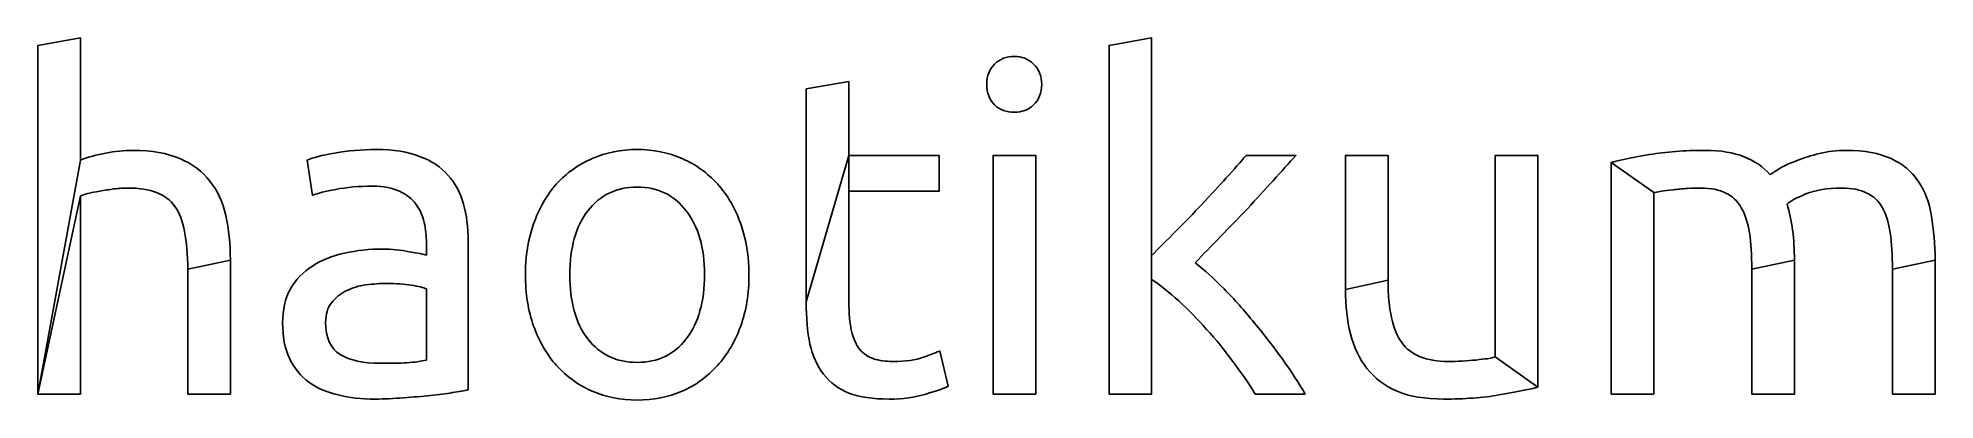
# Model space of a CAD drawing. Extents: x 116 to 298, y 47 to 82.
import ezdxf

# ---------------------------------------------------------------- set-up
doc = ezdxf.new("R2010")
doc.units = 0
doc.layers.add('haotikum', color=7, linetype='CONTINUOUS')

msp = doc.modelspace()

# ---------------------------------------------------------------- linework, layer by layer
at = {"layer": 'haotikum', "color": 7}
for points in [[(115.91874, 47.65464), (115.91874, 81.01009), (120.00039, 81.71231), (120.00039, 70.03792)], [(222.61216, 58.62682), (222.61216, 47.65464), (218.53051, 47.65464), (218.53051, 81.01009), (222.61216, 81.71231), (222.61216, 60.90911)], [(189.52008, 56.47631), (189.52008, 76.84066), (193.60173, 77.54288), (193.60173, 70.4768), (193.60173, 70.4768), (193.60173, 70.4768)], [(209.44554, 74.60234), (209.44554, 74.60234)], [(148.35248, 71.04736), (148.35248, 71.04736), (148.35248, 71.04736)], [(142.20807, 66.65849), (141.72529, 70.03792)], [(193.60173, 70.4768), (202.2478, 70.4768), (202.2478, 67.05348), (193.60173, 67.05348), (193.60173, 56.52024)], [(211.50831, 47.65464), (207.42666, 47.65464), (207.42666, 70.4768), (211.50831, 70.4768), (211.50831, 47.65464), (211.50831, 47.65464)], [(231.65323, 70.4768), (236.4371, 70.4768)], [(241.17707, 57.6613), (241.17707, 70.4768), (245.25872, 70.4768), (245.25872, 58.53908)], [(255.52867, 51.20966), (255.52867, 70.4768), (259.61032, 70.4768), (259.61032, 48.31301), (259.61032, 48.31301), (259.61032, 48.31301)], [(270.71418, 66.92182), (270.71418, 47.65464), (266.63252, 47.65464), (266.63252, 69.81847), (266.63251, 69.81847), (266.63251, 69.81847)], [(120.00039, 66.6146), (120.00039, 47.65464), (115.91874, 47.65464), (115.91874, 47.65464)], [(153.13635, 60.95296), (153.13635, 62.09407)], [(157.13022, 62.31351), (157.13022, 48.04972)], [(134.35199, 60.47022), (134.35199, 47.65464), (130.27034, 47.65464), (130.27034, 59.59245)], [(226.78158, 60.20685), (226.78158, 60.20685), (226.78158, 60.20685)], [(284.18799, 60.47018), (284.18799, 47.65464), (280.10634, 47.65464), (280.10634, 59.59241)], [(297.6619, 60.47018), (297.6619, 47.65464), (293.58013, 47.65464), (293.58013, 59.59241)], [(179.77679, 59.06575), (179.77679, 59.06575), (179.77679, 59.06575)], [(184.03391, 59.06575), (184.03391, 59.06575), (184.03391, 59.06575)], [(153.13635, 50.90249), (153.13635, 57.7052)], [(202.33558, 51.78014), (203.12557, 48.40083)], [(148.70359, 50.59519), (148.70359, 50.59519), (148.70359, 50.59519)], [(237.31487, 47.65464), (232.531, 47.65464)]]:
    msp.add_lwpolyline(points, close=True, dxfattribs=at)
for points in [[(206.81222, 77.27955), (206.81222, 78.09881), (207.06092, 78.74251), (207.55833, 79.21065)], [(207.55833, 79.21065), (208.08499, 79.70806), (208.71406, 79.95676), (209.44554, 79.95676)], [(209.44554, 79.95676), (210.17703, 79.95676), (210.79147, 79.70806), (211.28887, 79.21065)], [(211.28887, 79.21065), (211.81553, 78.74251), (212.07886, 78.09881), (212.07886, 77.27955)], [(207.55833, 75.30456), (207.06092, 75.80196), (206.81222, 76.46029), (206.81222, 77.27955)], [(212.07886, 77.27955), (212.07886, 76.46029), (211.81553, 75.80196), (211.28887, 75.30456)], [(209.44554, 74.60234), (208.71406, 74.60234), (208.08499, 74.83641), (207.55833, 75.30456)], [(211.28887, 75.30456), (210.79147, 74.83641), (210.17703, 74.60234), (209.44554, 74.60234)], [(122.41427, 70.69625), (123.29204, 70.8718), (124.15519, 70.95958), (125.0037, 70.95958)], [(125.0037, 70.95958), (126.81776, 70.95958), (128.32462, 70.69625), (129.52423, 70.16958)], [(144.35861, 70.69625), (145.58749, 70.93032), (146.91878, 71.04736), (148.35248, 71.04736)], [(148.35248, 71.04736), (149.99099, 71.04736), (151.36618, 70.82792), (152.47802, 70.38903)], [(169.02406, 70.16959), (170.34072, 70.75477), (171.77442, 71.04736), (173.32515, 71.04736)], [(173.32515, 71.04736), (174.87588, 71.04736), (176.30958, 70.75477), (177.62624, 70.16959)], [(270.31916, 70.56458), (271.86989, 70.82791), (273.6547, 70.95958), (275.67358, 70.95958)], [(275.67358, 70.95958), (277.13653, 70.95958), (278.36541, 70.75477), (279.36023, 70.34514)], [(286.60187, 70.65236), (287.39178, 70.85717), (288.24047, 70.95958), (289.14733, 70.95958)], [(289.14733, 70.95958), (290.90288, 70.95958), (292.33668, 70.69625), (293.44854, 70.16958)], [(120.00039, 70.03792), (120.76112, 70.33052), (121.56576, 70.54996), (122.41427, 70.69625)], [(129.52423, 70.16958), (130.72385, 69.67219), (131.67478, 68.95532), (132.377, 68.01904)], [(141.72529, 70.03792), (142.25195, 70.27199), (143.12973, 70.49144), (144.35861, 70.69625)], [(152.47802, 70.38903), (153.61913, 69.9794), (154.52616, 69.37959), (155.19912, 68.58959)], [(165.60074, 67.75571), (166.56629, 68.80904), (167.7074, 69.61366), (169.02406, 70.16959)], [(177.62624, 70.16959), (178.9429, 69.61366), (180.06939, 68.80904), (181.00567, 67.75571)], [(229.76602, 68.32626), (230.4975, 69.14552), (231.12656, 69.86236), (231.65323, 70.4768)], [(236.4371, 70.4768), (235.76414, 69.74532), (235.03266, 68.9407), (234.24266, 68.06293)], [(266.63251, 69.81847), (267.5688, 70.05255), (268.79768, 70.30125), (270.31916, 70.56458)], [(279.36023, 70.34514), (280.35505, 69.96477), (281.18893, 69.39422), (281.86189, 68.63348)], [(281.86189, 68.63348), (282.06671, 68.77977), (282.38855, 68.98459), (282.82744, 69.24792)], [(282.82744, 69.24792), (283.26632, 69.51125), (283.80761, 69.75996), (284.45132, 69.99403)], [(284.45132, 69.99403), (285.09503, 70.25736), (285.81187, 70.4768), (286.60187, 70.65236)], [(293.44854, 70.16958), (294.5604, 69.67218), (295.42353, 68.95532), (296.03793, 68.01904)], [(123.20426, 67.27293), (122.73611, 67.21442), (122.2826, 67.14126), (121.84371, 67.05349)], [(124.56481, 67.36071), (124.12593, 67.36071), (123.67242, 67.33144), (123.20426, 67.27293)], [(127.28591, 66.92182), (126.55443, 67.21442), (125.64741, 67.36071), (124.56481, 67.36071)], [(132.377, 68.01904), (133.10848, 67.112), (133.62051, 66.01478), (133.9131, 64.72739)], [(148.00137, 67.53626), (146.65545, 67.53626), (145.47045, 67.43386), (144.44639, 67.22904)], [(150.54692, 67.05349), (149.90321, 67.37533), (149.0547, 67.53626), (148.00137, 67.53626)], [(155.19912, 68.58959), (155.90134, 67.82886), (156.39874, 66.9072), (156.69133, 65.82461)], [(163.40631, 63.93739), (163.93297, 65.42961), (164.66446, 66.70238), (165.60074, 67.75571)], [(173.32515, 67.44849), (171.33554, 67.44849), (169.75554, 66.68776), (168.58517, 65.16628)], [(178.02124, 65.16628), (176.88014, 66.68776), (175.31477, 67.44849), (173.32515, 67.44849)], [(181.00567, 67.75571), (181.97122, 66.70238), (182.71725, 65.42961), (183.244, 63.93739)], [(227.43991, 65.8246), (228.25918, 66.70238), (229.03453, 67.53626), (229.76602, 68.32626)], [(234.24266, 68.06293), (233.45267, 67.18515), (232.6334, 66.29276), (231.7849, 65.38572)], [(273.91805, 67.31682), (273.4499, 67.28755), (272.99637, 67.24366), (272.55748, 67.18515)], [(275.23469, 67.36071), (274.82507, 67.36071), (274.38619, 67.34608), (273.91805, 67.31682)], [(277.60468, 66.87793), (276.99024, 67.19978), (276.20025, 67.36071), (275.23469, 67.36071)], [(288.70844, 67.36071), (287.33341, 67.36071), (286.19224, 67.17053), (285.2852, 66.79015)], [(291.12232, 66.87793), (290.50792, 67.19978), (289.70336, 67.36071), (288.70844, 67.36071)], [(296.03793, 68.01904), (296.68162, 67.08275), (297.10587, 65.97089), (297.31067, 64.6835)], [(120.70261, 66.83404), (120.38076, 66.74627), (120.14668, 66.67311), (120.00039, 66.6146)], [(121.84371, 67.05349), (121.43409, 66.99497), (121.05372, 66.92182), (120.70261, 66.83404)], [(129.04146, 65.60516), (128.60257, 66.2196), (128.0174, 66.65849), (127.28591, 66.92182)], [(129.96312, 63.19128), (129.78757, 64.1861), (129.48035, 64.99072), (129.04146, 65.60516)], [(144.44639, 67.22904), (143.45157, 67.05349), (142.70546, 66.86331), (142.20807, 66.65849)], [(152.12691, 65.82461), (151.74653, 66.35127), (151.21987, 66.76089), (150.54692, 67.05349)], [(152.91691, 64.06906), (152.77062, 64.74201), (152.50729, 65.32721), (152.12691, 65.82461)], [(156.69133, 65.82461), (156.98393, 64.77128), (157.13022, 63.60091), (157.13022, 62.31351)], [(224.93826, 63.23517), (225.78677, 64.08368), (226.62065, 64.94683), (227.43991, 65.8246)], [(271.4164, 67.05349), (271.06527, 66.99497), (270.8312, 66.95109), (270.71418, 66.92182)], [(272.55748, 67.18515), (272.14786, 67.15589), (271.76751, 67.112), (271.4164, 67.05349)], [(279.0969, 65.47349), (278.74579, 66.1172), (278.24839, 66.58533), (277.60468, 66.87793)], [(279.8869, 63.05962), (279.74061, 64.02517), (279.47727, 64.82979), (279.0969, 65.47349)], [(285.2852, 66.79015), (284.40743, 66.43904), (283.80761, 66.1172), (283.48577, 65.8246)], [(283.48577, 65.8246), (283.71983, 65.06387), (283.89539, 64.22999), (284.01243, 63.32295)], [(292.6147, 65.47349), (292.26347, 66.1172), (291.76601, 66.58533), (291.12232, 66.87793)], [(293.36068, 63.05962), (293.24374, 64.02517), (292.99501, 64.82979), (292.6147, 65.47349)], [(133.9131, 64.72739), (134.2057, 63.43999), (134.35199, 62.02091), (134.35199, 60.47022)], [(153.13635, 62.09407), (153.13635, 62.76702), (153.0632, 63.42535), (152.91691, 64.06906)], [(162.61631, 59.06575), (162.61631, 60.85056), (162.87964, 62.47444), (163.40631, 63.93739)], [(168.58517, 65.16628), (167.44407, 63.67406), (166.87351, 61.64056), (166.87351, 59.06575)], [(179.77679, 59.06575), (179.77679, 61.64056), (179.19161, 63.67406), (178.02124, 65.16628)], [(183.244, 63.93739), (183.77074, 62.47444), (184.03391, 60.85056), (184.03391, 59.06575)], [(231.7849, 65.38572), (230.93639, 64.50794), (230.07324, 63.61555), (229.19546, 62.70851)], [(297.31067, 64.6835), (297.54475, 63.3961), (297.6619, 61.99166), (297.6619, 60.47018)], [(130.27034, 59.59245), (130.27034, 60.99677), (130.16794, 62.19646), (129.96312, 63.19128)], [(222.61216, 60.90911), (223.31438, 61.61137), (224.08975, 62.38666), (224.93826, 63.23517)], [(229.19546, 62.70851), (228.34695, 61.83081), (227.54232, 60.99677), (226.78158, 60.20685)], [(280.10634, 59.59241), (280.10634, 60.93833), (280.0332, 62.09406), (279.8869, 63.05962)], [(284.01243, 63.32295), (284.12948, 62.41591), (284.18799, 61.465), (284.18799, 60.47018)], [(293.58013, 59.59241), (293.58013, 60.93833), (293.50711, 62.09406), (293.36068, 63.05962)], [(142.20807, 59.89963), (143.08584, 60.45556), (144.1099, 60.86518), (145.28027, 61.12852)], [(145.28027, 61.12852), (146.45065, 61.39185), (147.67953, 61.52351), (148.96692, 61.52351)], [(148.96692, 61.52351), (149.37655, 61.52351), (149.80081, 61.49425), (150.2397, 61.43574)], [(150.2397, 61.43574), (150.67858, 61.40647), (151.0882, 61.34796), (151.46858, 61.26018)], [(151.46858, 61.26018), (151.8782, 61.20167), (152.22931, 61.14314), (152.52191, 61.08463)], [(152.52191, 61.08463), (152.81451, 61.02611), (153.01931, 60.98223), (153.13635, 60.95296)], [(226.78158, 60.20685), (227.65936, 59.53388), (228.58102, 58.70003), (229.54657, 57.70512)], [(140.10141, 57.7052), (140.62807, 58.61224), (141.33029, 59.3437), (142.20807, 59.89963)], [(149.31803, 58.23186), (148.70359, 58.23186), (148.04526, 58.18797), (147.34304, 58.1002)], [(151.68802, 58.05631), (151.04432, 58.17335), (150.25432, 58.23186), (149.31803, 58.23186)], [(163.40631, 54.15021), (162.87964, 55.61316), (162.61631, 57.25169), (162.61631, 59.06575)], [(166.87351, 59.06575), (166.87351, 56.49094), (167.44407, 54.44281), (168.58517, 52.92133)], [(178.02124, 52.92133), (179.19161, 54.44281), (179.77679, 56.49094), (179.77679, 59.06575)], [(184.03391, 59.06575), (184.03391, 57.25169), (183.77074, 55.61316), (183.244, 54.15021)], [(225.20159, 56.56417), (224.29455, 57.38337), (223.43142, 58.07099), (222.61216, 58.62682)], [(245.25872, 58.53908), (245.25872, 55.75946), (245.69761, 53.76983), (246.57538, 52.57021)], [(139.3553, 54.45743), (139.3553, 55.71558), (139.604, 56.79816), (140.10141, 57.7052)], [(144.05139, 56.38854), (143.67101, 55.92038), (143.48084, 55.29132), (143.48084, 54.50132)], [(145.45583, 57.52964), (144.8999, 57.26631), (144.43177, 56.88594), (144.05139, 56.38854)], [(147.34304, 58.1002), (146.67009, 58.01242), (146.041, 57.82224), (145.45583, 57.52964)], [(153.13635, 57.7052), (152.84375, 57.85149), (152.36098, 57.96853), (151.68802, 58.05631)], [(189.87119, 52.43847), (189.63712, 53.6089), (189.52008, 54.95485), (189.52008, 56.47631)], [(193.60173, 56.52024), (193.60173, 55.37909), (193.68951, 54.4281), (193.86506, 53.66747)], [(227.8788, 53.84299), (227.00103, 54.83771), (226.10863, 55.74477), (225.20159, 56.56417)], [(229.54657, 57.70512), (230.54139, 56.7104), (231.50694, 55.62782), (232.44323, 54.45739)], [(241.65985, 53.4041), (241.338, 54.69149), (241.17707, 56.11057), (241.17707, 57.6613)], [(140.01363, 51.078), (139.57474, 52.01429), (139.3553, 53.14077), (139.3553, 54.45743)], [(143.48084, 54.50132), (143.48084, 53.03837), (143.94899, 52.01429), (144.88528, 51.42911)], [(165.60074, 50.37575), (164.66446, 51.42911), (163.93297, 52.68726), (163.40631, 54.15021)], [(168.58517, 52.92133), (169.75554, 51.42911), (171.33554, 50.68305), (173.32515, 50.68305)], [(173.32515, 50.68305), (175.31477, 50.68305), (176.88014, 51.42911), (178.02124, 52.92133)], [(183.244, 54.15021), (182.71725, 52.68726), (181.97122, 51.42911), (181.00567, 50.37575)], [(193.86506, 53.66747), (194.04062, 52.93593), (194.30395, 52.35081), (194.65506, 51.91192)], [(230.38046, 50.77078), (229.59046, 51.85336), (228.75658, 52.87736), (227.8788, 53.84299)], [(232.44323, 54.45739), (233.40878, 53.31625), (234.31582, 52.14601), (235.16432, 50.9463)], [(243.23984, 50.11249), (242.50836, 51.04873), (241.9817, 52.14595), (241.65985, 53.4041)], [(141.85696, 48.79571), (141.06696, 49.38103), (140.45252, 50.14166), (140.01363, 51.078)], [(144.88528, 51.42911), (145.82156, 50.8732), (147.09433, 50.59519), (148.70359, 50.59519)], [(151.24914, 50.63912), (152.00987, 50.69769), (152.63895, 50.78535), (153.13635, 50.90249)], [(191.18785, 49.54197), (190.57341, 50.33189), (190.13452, 51.29752), (189.87119, 52.43847)], [(194.65506, 51.91192), (195.00617, 51.50232), (195.44505, 51.20966), (195.97172, 51.03415)], [(195.97172, 51.03415), (196.49838, 50.85863), (197.11282, 50.77078), (197.81504, 50.77078)], [(197.81504, 50.77078), (199.04393, 50.77078), (200.0241, 50.90236), (200.75559, 51.16574)], [(200.75559, 51.16574), (201.51632, 51.45839), (202.04298, 51.66319), (202.33558, 51.78014)], [(235.16432, 50.9463), (236.01283, 49.77606), (236.72969, 48.67885), (237.31487, 47.65464)], [(246.57538, 52.57021), (247.45315, 51.3706), (248.93075, 50.77078), (251.00814, 50.77078)], [(252.36869, 50.81467), (252.83684, 50.84393), (253.27573, 50.87318), (253.68535, 50.90244)], [(253.68535, 50.90244), (254.09497, 50.96095), (254.46072, 51.00484), (254.78256, 51.03411)], [(254.78256, 51.03411), (255.13367, 51.09262), (255.38238, 51.15115), (255.52867, 51.20966)], [(148.70359, 50.59519), (149.66914, 50.59519), (150.51765, 50.60983), (151.24914, 50.63912)], [(169.02406, 47.91794), (167.7074, 48.50325), (166.56629, 49.32246), (165.60074, 50.37575)], [(181.00567, 50.37575), (180.06939, 49.32246), (178.9429, 48.50325), (177.62624, 47.91794)], [(193.60173, 47.7425), (192.60691, 48.1521), (191.80229, 48.75186), (191.18785, 49.54197)], [(232.531, 47.65464), (231.91656, 48.67885), (231.19972, 49.71749), (230.38046, 50.77078)], [(246.13649, 47.91805), (244.93687, 48.4446), (243.97132, 49.17614), (243.23984, 50.11249)], [(251.00814, 50.77078), (251.44702, 50.77078), (251.90053, 50.7854), (252.36869, 50.81467)], [(144.66583, 47.56691), (143.58324, 47.83028), (142.64695, 48.23988), (141.85696, 48.79571)], [(148.22082, 47.17195), (146.93342, 47.17195), (145.74843, 47.30354), (144.66583, 47.56691)], [(150.94192, 47.30354), (150.03488, 47.21588), (149.12786, 47.17195), (148.22082, 47.17195)], [(153.53135, 47.52298), (152.74135, 47.43532), (151.8782, 47.36211), (150.94192, 47.30354)], [(155.63801, 47.78635), (155.02356, 47.6985), (154.32134, 47.61084), (153.53135, 47.52298)], [(157.13022, 48.04972), (156.77911, 47.99115), (156.28171, 47.9033), (155.63801, 47.78635)], [(173.32515, 47.08409), (171.77442, 47.08409), (170.34072, 47.36211), (169.02406, 47.91794)], [(177.62624, 47.91794), (176.30958, 47.36211), (174.87588, 47.08409), (173.32515, 47.08409)], [(197.46393, 47.17183), (195.91321, 47.17183), (194.62579, 47.36218), (193.60173, 47.7425)], [(200.97503, 47.65464), (199.95097, 47.3329), (198.78059, 47.17183), (197.46393, 47.17183)], [(203.12557, 48.40083), (202.71595, 48.19603), (201.99909, 47.9473), (200.97503, 47.65464)], [(250.56925, 47.17186), (248.8137, 47.17186), (247.33611, 47.42059), (246.13649, 47.91805)], [(255.87978, 47.56682), (254.3583, 47.30365), (252.58813, 47.17186), (250.56925, 47.17186)], [(259.61032, 48.31301), (258.67404, 48.07892), (257.43051, 47.83019), (255.87978, 47.56682)]]:
    msp.add_open_spline(points, degree=3, dxfattribs=at)

doc.saveas('drawing.dxf')
